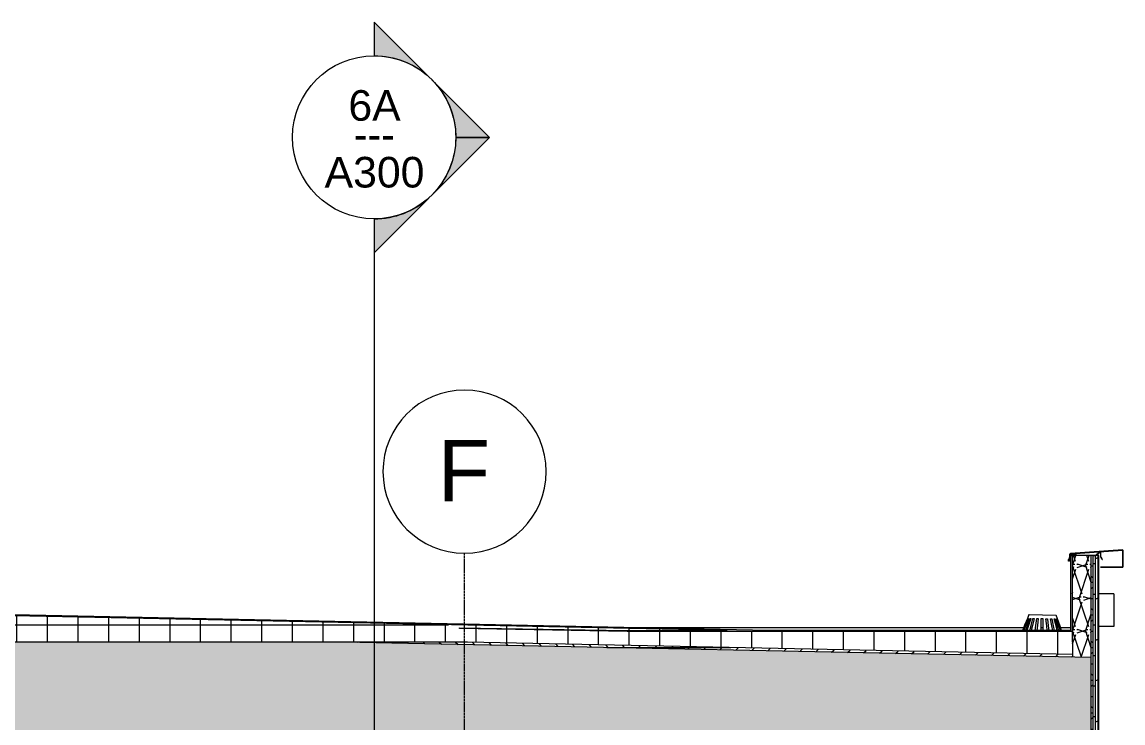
# Model space of a CAD drawing. Header units: inches. Extents: x -4168 to 1483, y -300 to 637.
# Drawn here: x 767.3 to 1090.9, y 378.7 to 584.9 of the extents above; entities that cross this region are included whole.
import ezdxf

# ---------------------------------------------------------------- set-up
doc = ezdxf.new("R2010")
doc.units = ezdxf.units.IN
doc.header["$MEASUREMENT"] = 0
doc.linetypes.add('Grid Line 1_2_', pattern=[0.875, 0.5, -0.125, 0.125, -0.125])
for name, color, linetype, lineweight in [('A-GENM-1', 55, 'Continuous', 9), ('A-ROOF-1', 252, 'Continuous', 13), ('A-ROOF-3', 132, 'Continuous', 9), ('A-ROOF-4', 55, 'Continuous', 9), ('A-ROOF-PATT-1', 45, 'Continuous', 9), ('A-WALL-10', 113, 'Continuous', 9), ('A-WALL-6', 55, 'Continuous', 9), ('A-WALL-9', 50, 'Continuous', 9), ('A-WALL-PATT-2', 45, 'Continuous', 9), ('G-ANNO-SYMB', 111, 'Continuous', 9), ('M-EQPM-1', 55, 'Continuous', 9), ('S-GRID-1', 1, 'Grid Line 1_2_', 9), ('S-GRID-IDEN', 1, 'Continuous', 9)]:
    doc.layers.add(name, color=color, linetype=linetype, lineweight=lineweight)
doc.styles.add('Arial', font='arial.ttf', dxfattribs={"height": 18})
doc.styles.add('Arial_1', font='arial.ttf', dxfattribs={"height": 9})
doc.styles.add('Century Gothic', font='ufonts.com_century-gothic.ttf', dxfattribs={"height": 9})
pattern_1 = [(0, (99.771, 146.633), (0, 9), []), (90, (99.771, 146.633), (-9, 6e-16), [])]
pattern_2 = [(0, (99.771, 146.633), (0, 4.798), []), (315, (99.7708, 146.633), (4.798427, 0), [6.786, -6.786]), (45, (99.7708, 146.633), (4.798427, 0), [6.786, -6.786])]
pattern_3 = [(161.57, (100.2508, 147.113), (-3.8399538, -1.54e-05), [0, -27.322, 3.034, 0]), (18.43, (99.2908, 147.113), (-3.8399538, 1.54e-05), [0, -27.322, 3.034, 0]), (108.43, (100.2508, 147.113), (1.919622, -9.6005246), [9.106, -21.25]), (71.57, (99.2908, 147.113), (1.919622, 9.6005246), [9.106, -21.25])]

# ---------------------------------------------------------------- blocks, each defined once
blk = doc.blocks.new('Basic Wall _ EXT - FIBER CEMENT - SMALL - ___-2145937-BUILDING SECTION - EAST_WEST AT RAMP - LOOKING SOUTH')
at = {"layer": 'A-WALL-9'}
h = blk.add_hatch(color=256, dxfattribs=at)
h.paths.add_polyline_path([(-9973.63, 424.54), (-9973.63, 429.66), (-9989.07, 428.6), (-9989.22, 428.52), (-9989.29, 428.35), (-9989.29, 427.44), (-9989.21, 427.44), (-9989.17, 428.47), (-9989.06, 428.52), (-9973.7, 429.58), (-9973.7, 424.62), (-9980.19, 424.62), (-9980.19, 424.54)], flags=0)
h.paths.add_polyline_path([(-9989.49, 426.42), (-9989.26, 426.49), (-9989.11, 426.6), (-9989.13, 426.64), (-9989.4, 426.51)], flags=0)
h.paths.add_polyline_path([(-9989.49, 426.42), (-9989.65, 426.57), (-9989.69, 426.6), (-9989.26, 427.26), (-9989.33, 427.3), (-9989.8, 426.57), (-9989.57, 426.44)], flags=0)
h.paths.add_polyline_path([(-9989.49, 426.59), (-9989.11, 427.22), (-9989.18, 427.26), (-9989.55, 426.63), (-9989.5, 426.6)], flags=0)
h.paths.add_polyline_path([(-9979.73, 426.79), (-9979.66, 426.84), (-9980.07, 427.5), (-9980.14, 427.45), (-9980.07, 427.35)], flags=0)
h.paths.add_polyline_path([(-9989.06, 427.39), (-9989.06, 428), (-9987.72, 428), (-9987.72, 428.08), (-9988.89, 428.08), (-9989.07, 428), (-9989.14, 427.76), (-9989.14, 427.39)], flags=0)
h.paths.add_polyline_path([(-9980.19, 427.63), (-9980.11, 427.63), (-9980.11, 428.86), (-9980.29, 429.08), (-9980.52, 429.05), (-9981.62, 428.1), (-9981.57, 428.04), (-9980.47, 428.99), (-9980.29, 429.02), (-9980.19, 428.86), (-9980.19, 428)], flags=0)
h.paths.add_polyline_path([(-9981.68, 428), (-9981.57, 428.04), (-9981.69, 428.03)], flags=0)
h.paths.add_polyline_path([(-9987.51, 428.16), (-9987.44, 428.16), (-9987.44, 428.44), (-9989, 428.47), (-9989.06, 428.27), (-9988.98, 428.27), (-9988.94, 428.39), (-9987.51, 428.37), (-9987.51, 428.23), (-9988.59, 428.23), (-9988.59, 428.16), (-9987.72, 428.16)], flags=0)
at = {"layer": 'A-WALL-10'}
for p, q in [((-9989.33, 427.3), (-9989.8, 426.57)), ((-9989.29, 428.35), (-9989.29, 427.44)), ((-9989.21, 427.44), (-9989.21, 428.35)), ((-9989.14, 427.83), (-9989.14, 427.39)), ((-9973.63, 429.66), (-9989.07, 428.6)), ((-9989.06, 428.52), (-9973.7, 429.58)), ((-9989, 428.47), (-9989.06, 428.27)), ((-9989.06, 428.27), (-9988.99, 428.24)), ((-9987.44, 428.44), (-9989, 428.47)), ((-9988.99, 428.24), (-9988.94, 428.39)), ((-9988.94, 428.39), (-9987.51, 428.37)), ((-9987.72, 428.08), (-9988.89, 428.08)), ((-9988.59, 428.23), (-9988.59, 428.16)), ((-9987.51, 428.23), (-9988.59, 428.23)), ((-9988.59, 428.16), (-9987.44, 428.16)), ((-9987.72, 428), (-9987.72, 428.08)), ((-9987.51, 428.37), (-9987.51, 428.23)), ((-9987.44, 428.16), (-9987.44, 428.44)), ((-9981.79, 428.04), (-9982.61, 428.04)), ((-9982.61, 428.04), (-9982.61, 427.96)), ((-9982.61, 427.96), (-9981.79, 427.96)), ((-9980.52, 429.05), (-9981.62, 428.1)), ((-9981.57, 428.04), (-9980.47, 428.99)), ((-9980.19, 428.86), (-9980.19, 427.63)), ((-9980.14, 427.45), (-9979.73, 426.79)), ((-9980.11, 427.63), (-9980.11, 428.86)), ((-9979.66, 426.84), (-9980.07, 427.5)), ((-9973.7, 429.58), (-9973.7, 424.62)), ((-9973.63, 424.54), (-9973.63, 429.66)), ((-9989.8, 426.57), (-9989.61, 426.45)), ((-9989.69, 426.6), (-9989.26, 427.26)), ((-9989.57, 426.52), (-9989.69, 426.6)), ((-9989.18, 427.26), (-9989.56, 426.63)), ((-9989.56, 426.63), (-9989.49, 426.59)), ((-9989.49, 426.59), (-9989.11, 427.22)), ((-9989.13, 426.64), (-9989.4, 426.51)), ((-9989.37, 426.44), (-9989.09, 426.57)), ((-9989.09, 426.57), (-9989.13, 426.64)), ((-9973.7, 424.62), (-9980.19, 424.62)), ((-9980.19, 424.62), (-9980.19, 424.54)), ((-9980.19, 424.54), (-9973.63, 424.54)), ((-9979.73, 426.79), (-9979.66, 426.84))]:
    blk.add_line(p, q, dxfattribs=at)
for centre, radius, start, end in [((-9989.54, 427.44), 0.25, 327.174, 0), ((-9989.04, 428.35), 0.25, 96.9295, 180), ((-9989.54, 427.44), 0.329, 327.174, 0), ((-9989.04, 428.35), 0.171, 97.5543, 180), ((-9989.39, 427.39), 0.25, 328.5676, 0), ((-9988.89, 427.83), 0.25, 90, 180), ((-9989.39, 427.39), 0.329, 328.5676, 0), ((-9988.89, 427.83), 0.171, 90, 180), ((-9981.79, 428.29), 0.25, 270, 310.7229), ((-9981.79, 428.29), 0.329, 270, 310.7229), ((-9980.36, 428.86), 0.25, 0, 130.7229), ((-9980.36, 428.86), 0.171, 0, 130.7229), ((-9979.86, 427.63), 0.329, 180, 211.7619), ((-9979.86, 427.63), 0.25, 180, 211.7619), ((-9989.48, 426.67), 0.25, 237.9895, 295.8255), ((-9989.48, 426.67), 0.171, 237.9895, 295.8255)]:
    blk.add_arc(centre, radius, start, end, dxfattribs=at)
at = {"layer": 'A-WALL-6'}
for p, q in [((-9989.06, 427.39), (-9989.06, 427.83)), ((-9988.89, 428), (-9988.44, 428)), ((-9988.44, 428), (-9987.72, 428))]:
    blk.add_line(p, q, dxfattribs=at)
blk = doc.blocks.new('Family1 - SCUPPER - east_west-2920096-BUILDING SECTION - EAST_WEST AT RAMP - LOOKING SOUTH')
at = {"layer": 'A-GENM-1'}
for p, q in [((-9976.31, 416.73), (-9980.69, 416.73)), ((-9976.31, 416.73), (-9976.31, 407.12)), ((-9976.31, 407.12), (-9980.69, 407.12))]:
    blk.add_line(p, q, dxfattribs=at)
blk = doc.blocks.new('22142613 - Roof Drains - Type A - 15_ Strainer - 8_ Drain-V118-BUILDING SECTION - EAST_WEST AT RAMP - LOOKING SOUTH')
at = {"layer": 'M-EQPM-1'}
for p, q in [((-10001.27, 410.63), (-10001.71, 409.52)), ((-10001.71, 409.52), (-10001.71, 409.52)), ((-10001.58, 409.52), (-10001.43, 409.51)), ((-10001.2, 410.63), (-9997.27, 410.55)), ((-10001.04, 409.51), (-10000.76, 409.5)), ((-10000.16, 409.49), (-9999.76, 409.48)), ((-9998.99, 409.46), (-9998.52, 409.45)), ((-9997.65, 409.44), (-9997.29, 409.43)), ((-9997.29, 409.43), (-9997.15, 409.43)), ((-9997.27, 410.55), (-9993.33, 410.47)), ((-9996.26, 409.41), (-9995.78, 409.4)), ((-9994.97, 409.38), (-9994.56, 409.37)), ((-9993.9, 409.36), (-9993.6, 409.35)), ((-9992.86, 409.34), (-9993.27, 410.46)), ((-9993.18, 409.34), (-9993.02, 409.34)), ((-9992.87, 409.34), (-9992.86, 409.34))]:
    blk.add_line(p, q, dxfattribs=at)
at = {"layer": 'M-EQPM-1', "flags": 128}
for points in [[(-10001.71, 409.52), (-10002.54, 407.47), (-10003.15, 405.95)], [(-10002.95, 405.95), (-10002.37, 407.47), (-10001.58, 409.52)], [(-10001.43, 409.51), (-10002.22, 407.46), (-10002.8, 405.95)], [(-10002.22, 405.95), (-10001.73, 407.45), (-10001.04, 409.51)], [(-10000.76, 409.5), (-10001.44, 407.45), (-10001.93, 405.95)], [(-10001.03, 405.95), (-10000.66, 407.43), (-10000.16, 409.49)], [(-9999.76, 409.48), (-10000.26, 407.42), (-10000.62, 405.95)], [(-9999.48, 405.95), (-9999.28, 407.4), (-9998.99, 409.46)], [(-9998.52, 409.45), (-9998.8, 407.39), (-9999, 405.95)], [(-9997.72, 405.95), (-9997.69, 407.37), (-9997.65, 409.44)], [(-9997.15, 409.43), (-9997.19, 407.36), (-9997.22, 405.95)], [(-9995.93, 405.95), (-9996.06, 407.34), (-9996.26, 409.41)], [(-9995.78, 409.4), (-9995.58, 407.33), (-9995.45, 405.95)], [(-9994.27, 405.95), (-9994.55, 407.31), (-9994.97, 409.38)], [(-9994.56, 409.37), (-9994.14, 407.3), (-9993.87, 405.95)], [(-9992.93, 405.95), (-9993.31, 407.28), (-9993.9, 409.36)], [(-9993.6, 409.35), (-9993.01, 407.27), (-9992.63, 405.95)], [(-9992.03, 405.95), (-9992.47, 407.26), (-9993.18, 409.34)], [(-9993.02, 409.34), (-9992.31, 407.26), (-9991.87, 405.95)], [(-9991.66, 405.95), (-9992.13, 407.26), (-9992.87, 409.34)]]:
    blk.add_lwpolyline(points, dxfattribs=at)
blk = doc.blocks.new('Section - Section Head - Filled-22785-BUILDING SECTION - EAST_WEST AT RAMP - LOOKING SOUTH')
at = {"layer": 'G-ANNO-SYMB'}
h = blk.add_hatch(color=256, dxfattribs=at)
edge = h.paths.add_edge_path(flags=0)
edge.add_line((-10177.68, -248), (-10193.79, -231.9))
edge.add_line((-10193.79, -231.9), (-10193.79, -241.81))
edge.add_arc((-10193.79, -265.84), 24.03, 47.9216, 90, ccw=False)
h = blk.add_hatch(color=256, dxfattribs=at)
edge = h.paths.add_edge_path(flags=0)
edge.add_arc((-10193.79, -265.84), 24, 0, 45, ccw=False)
edge.add_line((-10169.79, -265.84), (-10159.85, -265.84))
edge.add_line((-10159.85, -265.84), (-10176.82, -248.87))
h = blk.add_hatch(color=256, dxfattribs=at)
edge = h.paths.add_edge_path(flags=0)
edge.add_line((-10176.82, -282.81), (-10159.85, -265.84))
edge.add_line((-10159.85, -265.84), (-10169.79, -265.84))
edge.add_arc((-10193.79, -265.84), 24, 315, 360, ccw=False)
h = blk.add_hatch(color=256, dxfattribs=at)
edge = h.paths.add_edge_path(flags=0)
edge.add_arc((-10193.79, -265.84), 24.03, 270, 312.0784, ccw=False)
edge.add_line((-10193.79, -289.87), (-10193.79, -299.78))
edge.add_line((-10193.79, -299.78), (-10177.68, -283.68))
for p, q in [((-10193.79, -241.81), (-10193.79, -231.9)), ((-10193.79, -231.9), (-10177.68, -248)), ((-10176.82, -248.87), (-10159.85, -265.84)), ((-10159.85, -265.84), (-10176.82, -282.81)), ((-10169.79, -265.84), (-10159.85, -265.84)), ((-10159.85, -265.84), (-10169.79, -265.84)), ((-10177.68, -283.68), (-10193.79, -299.78)), ((-10193.79, -299.78), (-10193.79, -289.87))]:
    blk.add_line(p, q, dxfattribs=at)
for centre, radius, start, end in [((-10193.79, -265.87), 24, 90, 270), ((-10193.79, -265.84), 24.03, 47.9216, 90), ((-10193.79, -265.87), 24, 270, 90), ((-10193.79, -265.84), 24, 360, 45), ((-10193.79, -265.84), 24, 315, 360), ((-10193.79, -265.84), 24.03, 270, 312.0784)]:
    blk.add_arc(centre, radius, start, end, dxfattribs=at)
blk = doc.blocks.new('Grid - Grid Head - Circle-50561-BUILDING SECTION - EAST_WEST AT RAMP - LOOKING SOUTH')
at = {"layer": 'S-GRID-IDEN'}
for start, end in [(0, 180), (180, 360)]:
    blk.add_arc((-11847.19, 475.86), 24, start, end, dxfattribs=at)

msp = doc.modelspace()

# ---------------------------------------------------------------- hatches: boundary and pattern name
at = {"layer": 'A-ROOF-1'}
for points in [[(974.6007, 405.9521), (986.7535, 405.9521), (713.2274, 411.5801), (713.2274, 411.3301), (913.7657, 407.2038)], [(1072.7137, 405.7021), (1075.5024, 405.7021), (1075.5024, 405.9521), (945.1862, 405.9521), (895.8774, 406.7728), (895.8774, 406.5228), (946.8671, 405.7021), (1071.4947, 405.7021)]]:
    msp.add_hatch(color=256, dxfattribs=at).paths.add_polyline_path(points, flags=0)
at = {"layer": 'A-ROOF-PATT-1'}
h = msp.add_hatch(dxfattribs=at)
h.set_pattern_fill('FP_26', color=256, style=0, pattern_type=2)
h.set_pattern_definition(pattern_1)
h.paths.add_polyline_path([(1076.1274, 398.862), (1076.1274, 402.5228), (898.2124, 402.5228), (1071.4947, 398.9574)], flags=0)
h.paths.add_polyline_path([(895.8774, 402.5228), (895.8774, 406.7728), (945.1875, 405.9521), (974.6007, 405.9521), (713.2274, 411.3301), (713.2274, 405.5454), (714.2274, 405.5454), (714.2274, 402.5228), (861.7542, 402.5228)], flags=0)
h = msp.add_hatch(dxfattribs=at)
h.set_pattern_fill('FP_26', color=256, style=0, pattern_type=2)
h.set_pattern_definition(pattern_1)
h.paths.add_polyline_path([(1032.0625, 402.5228), (1076.1274, 402.5228), (1076.1274, 405.7021), (945.1862, 405.7021), (895.8774, 406.5228), (895.8774, 402.5228), (992.6302, 402.5228)], flags=0)
h = msp.add_hatch(dxfattribs=at)
h.set_pattern_fill('FP_20', color=256, style=0, pattern_type=2)
h.set_pattern_definition(pattern_3)
h.paths.add_polyline_path([(714.2274, 374), (1081.6274, 374), (1081.6274, 397.9987), (861.7542, 402.5228), (714.2274, 402.5228), (714.2274, 400.5444), (713.2274, 400.5444), (713.2274, 399.7942), (714.2274, 399.7942), (714.2274, 374.192)], flags=0)
h = msp.add_hatch(dxfattribs=at)
h.set_pattern_fill('FP_23', color=256, style=0, pattern_type=2)
h.set_pattern_definition(pattern_2)
h.paths.add_polyline_path([(1076.1274, 398.1119), (1076.1274, 398.862), (898.2124, 402.5228), (861.7542, 402.5228), (1071.4947, 398.2072)], flags=0)
at = {"layer": 'A-WALL-PATT-2'}
h = msp.add_hatch(dxfattribs=at)
h.set_pattern_fill('FP_24', color=256, style=0, pattern_type=2)
h.set_pattern_definition([(0, (99.771, 146.633), (30.72, 7.68), [1.267, -21.773, 1.267, -21.773, -122.88]), (0, (99.771, 146.633), (30.72, 7.68), [-46.08, 1.267, -44.813, 1.267, -21.773, -53.76]), (0, (99.771, 146.633), (30.72, 7.68), [-115.2, 1.267, -14.093, 1.267, -37.133]), (120, (111.291, 150.473), (-22.011075, 22.7643), [1.267, -21.773, 1.267, -21.773, -122.88]), (120, (111.291, 150.473), (-22.011075, 22.7643), [-46.08, 1.267, -44.813, 1.267, -21.773, -53.76]), (120, (111.291, 150.473), (-22.011075, 22.7643), [-115.2, 1.267, -14.093, 1.267, -37.133]), (240, (115.131, 165.833), (-8.708925, -30.4443), [1.267, -21.773, 1.267, -21.773, -122.88]), (240, (115.131, 165.833), (-8.708925, -30.4443), [-46.08, 1.267, -44.813, 1.267, -21.773, -53.76]), (240, (115.131, 165.833), (-8.708925, -30.4443), [-115.2, 1.267, -14.093, 1.267, -37.133])])
h.paths.add_polyline_path([(1076.1274, 349.5), (1076.1274, 373.5), (1075.5024, 373.5), (1075.5024, 349.5)], flags=0)
h.paths.add_polyline_path([(1076.0651, 405.7021), (1076.1274, 405.7021), (1076.1274, 428), (1075.5024, 428), (1075.5024, 405.7021), (1075.754, 405.7021)], flags=0)
h = msp.add_hatch(dxfattribs=at)
h.set_pattern_fill('FP_20', color=256, style=0, pattern_type=2)
h.set_pattern_definition(pattern_3)
h.paths.add_polyline_path([(1081.6274, 349.5), (1081.6274, 374), (1076.1274, 374), (1076.1274, 349.5), (1081.3528, 349.5)], flags=0)
h.paths.add_polyline_path([(1081.6274, 397.9987), (1081.6274, 428), (1076.1274, 428), (1076.1274, 398.1119), (1081.5025, 398.0013)], flags=0)
h = msp.add_hatch(dxfattribs=at)
h.set_pattern_fill('FP_23', color=256, style=0, pattern_type=2)
h.set_pattern_definition(pattern_2)
h.paths.add_polyline_path([(1082.1274, 349.5), (1082.1274, 428), (1081.6274, 428), (1081.6274, 349.5)], flags=0)
h = msp.add_hatch(dxfattribs=at)
h.set_pattern_fill('FP_26', color=256, style=0, pattern_type=2)
h.set_pattern_definition(pattern_1)
h.paths.add_polyline_path([(1082.8774, 349.5), (1082.8774, 428), (1082.1274, 428), (1082.1274, 349.5)], flags=0)
h = msp.add_hatch(dxfattribs=at)
h.set_pattern_fill('FP_25', color=256, style=0, pattern_type=2)
h.set_pattern_definition([(216.87, (109.371, 170.633), (71.999914, 48.000129), [12, -108]), (206.565, (123.771, 163.433), (-23.99974, -23.9997), [26.833, -26.833]), (198.435, (123.771, 151.433), (-47.999875, -23.999517), [15.179, -60.716])])
h.paths.add_polyline_path([(1083.6274, 349.5), (1083.6274, 428), (1082.8774, 428), (1082.8774, 349.5)], flags=0)
h = msp.add_hatch(dxfattribs=at)
h.set_pattern_fill('FP_22', color=256, style=0, pattern_type=2)
h.set_pattern_definition([(0, (99.771, 146.633), (15.36, 3.84), [1.267, -10.253, 1.267, -10.253, -61.44]), (0, (99.771, 146.633), (15.36, 3.84), [-23.04, 1.267, -21.773, 1.267, -10.253, -26.88]), (0, (99.771, 146.633), (15.36, 3.84), [-57.6, 1.267, -6.413, 1.267, -17.933]), (120, (105.531, 148.553), (-11.005538, 11.38215), [1.267, -10.253, 1.267, -10.253, -61.44]), (120, (105.531, 148.553), (-11.005538, 11.38215), [-23.04, 1.267, -21.773, 1.267, -10.253, -26.88]), (120, (105.531, 148.553), (-11.005538, 11.38215), [-57.6, 1.267, -6.413, 1.267, -17.933]), (240, (107.451, 156.233), (-4.354462, -15.22215), [1.267, -10.253, 1.267, -10.253, -61.44]), (240, (107.451, 156.233), (-4.354462, -15.22215), [-23.04, 1.267, -21.773, 1.267, -10.253, -26.88]), (240, (107.451, 156.233), (-4.354462, -15.22215), [-57.6, 1.267, -6.413, 1.267, -17.933])])
h.paths.add_polyline_path([(1083.6274, 349.5), (1083.8774, 349.5), (1083.8774, 428), (1083.6274, 428), (1083.6274, 353.5444)], flags=0)

# ---------------------------------------------------------------- linework, layer by layer
at = {"layer": 'A-ROOF-3'}
for p, q in [((986.7535, 405.9521), (713.2274, 411.5801)), ((974.6007, 405.9521), (713.2274, 411.3301)), ((895.8774, 406.5228), (895.8774, 406.7728)), ((895.8774, 406.7728), (945.1875, 405.9521)), ((945.1862, 405.7021), (895.8774, 406.5228)), ((1076.1274, 405.7021), (945.1862, 405.7021)), ((945.1875, 405.9521), (974.6007, 405.9521)), ((1075.5024, 405.9521), (986.7535, 405.9521)), ((1075.5024, 405.7021), (1075.5024, 405.9521)), ((1076.1274, 402.5228), (1076.1274, 405.7021)), ((898.2124, 402.5228), (713.2274, 402.5228)), ((1081.6274, 397.9987), (861.7542, 402.5228)), ((1076.1274, 398.862), (898.2124, 402.5228)), ((1081.6274, 374), (1081.6274, 397.9987))]:
    msp.add_line(p, q, dxfattribs=at)
at = {"layer": 'A-ROOF-4'}
for p, q in [((1061.7465, 406.7728), (946.8671, 406.7728)), ((1067.3635, 406.7728), (1066.8634, 406.7728)), ((1075.5024, 406.7728), (1072.6134, 406.7728))]:
    msp.add_line(p, q, dxfattribs=at)
at = {"layer": 'A-WALL-10'}
for p, q in [((1083.8774, 428), (1075.5024, 428)), ((1075.5024, 428), (1075.5024, 405.9521)), ((1076.1274, 405.9521), (1076.1274, 428)), ((1081.6274, 110), (1081.6274, 428)), ((1082.1274, 110), (1082.1274, 428)), ((1082.8774, 110), (1082.8774, 428)), ((1083.6274, 110), (1083.6274, 428)), ((1083.8774, 109.25), (1083.8774, 428)), ((1076.1274, 405.9521), (1076.1274, 405.7021)), ((1076.1274, 402.5228), (1076.1274, 398.1119))]:
    msp.add_line(p, q, dxfattribs=at)
at = {"layer": 'G-ANNO-SYMB'}
msp.add_line((870.7774, 526.9531), (870.7774, -241.8387), dxfattribs=at)
at = {"layer": 'S-GRID-1'}
msp.add_line((897.3774, -159.8356), (897.3774, 428.6716), dxfattribs=at)

# ---------------------------------------------------------------- block references
at = {"layer": 'A-GENM-1'}
msp.add_blockref('Family1 - SCUPPER - east_west-2920096-BUILDING SECTION - EAST_WEST AT RAMP - LOOKING SOUTH', (11064.5668, 0), dxfattribs=at)
at = {"layer": 'A-WALL-6'}
msp.add_blockref('Basic Wall _ EXT - FIBER CEMENT - SMALL - ___-2145937-BUILDING SECTION - EAST_WEST AT RAMP - LOOKING SOUTH', (11064.5668, 0), dxfattribs=at)
at = {"layer": 'G-ANNO-SYMB', "extrusion": (0, 0, -1), "rotation": 180}
msp.add_blockref('Section - Section Head - Filled-22785-BUILDING SECTION - EAST_WEST AT RAMP - LOOKING SOUTH', (-11064.5668, 285.1144), dxfattribs=at)
at = {"layer": 'M-EQPM-1'}
msp.add_blockref('22142613 - Roof Drains - Type A - 15_ Strainer - 8_ Drain-V118-BUILDING SECTION - EAST_WEST AT RAMP - LOOKING SOUTH', (11064.5668, 0), dxfattribs=at)
at = {"layer": 'S-GRID-IDEN'}
msp.add_blockref('Grid - Grid Head - Circle-50561-BUILDING SECTION - EAST_WEST AT RAMP - LOOKING SOUTH', (12744.5668, -23.1909), dxfattribs=at)

# ---------------------------------------------------------------- texts
at = {"layer": 'G-ANNO-SYMB', "char_height": 9, "attachment_point": 1}
for s, insert, width, style in [('6A', (863.2045, 564.8617), 18.786, 'Arial_1'), ('---', (864.8051, 556.355), 15.453, 'Century Gothic'), ('A300', (856.2124, 545.2255), 35.754, 'Arial_1')]:
    msp.add_mtext(s, dxfattribs=dict(at, insert=insert, width=width, style=style))
at = {"layer": 'S-GRID-IDEN', "insert": (889.4925, 461.9595), "char_height": 18, "width": 18.786, "attachment_point": 1, "style": 'Arial'}
msp.add_mtext('F', dxfattribs=at)

doc.saveas('drawing.dxf')
